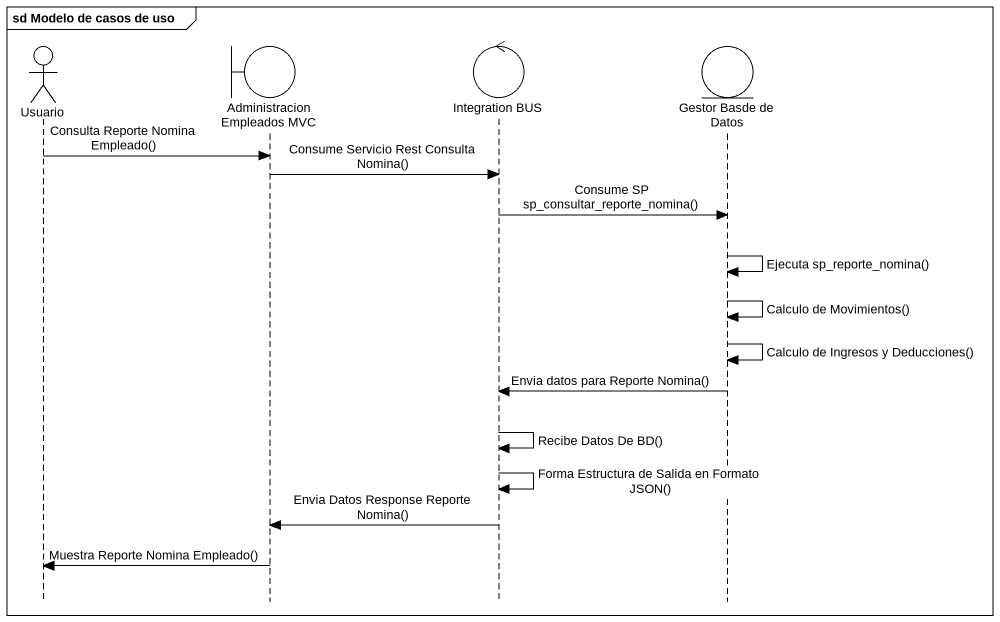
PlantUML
@startuml
mainframe sd Modelo de casos de uso
hide footbox
actor Usuario
boundary "Administracion Empleados MVC" as Administracion_Empleados_MVC
control "Integration BUS" as Integration_BUS
entity "Gestor Basde de Datos" as Gestor_Basde_de_Datos

Usuario -> Administracion_Empleados_MVC : Consulta Reporte Nomina Empleado()
Administracion_Empleados_MVC -> Integration_BUS : Consume Servicio Rest Consulta Nomina()
Integration_BUS -> Gestor_Basde_de_Datos : Consume SP sp_consultar_reporte_nomina()
Gestor_Basde_de_Datos -> Gestor_Basde_de_Datos : Ejecuta sp_reporte_nomina()
Gestor_Basde_de_Datos -> Gestor_Basde_de_Datos : Calculo de Movimientos()
Gestor_Basde_de_Datos -> Gestor_Basde_de_Datos : Calculo de Ingresos y Deducciones()
Gestor_Basde_de_Datos -> Integration_BUS : Envia datos para Reporte Nomina()
Integration_BUS -> Integration_BUS : Recibe Datos De BD()
Integration_BUS -> Integration_BUS : Forma Estructura de Salida en Formato JSON()
Integration_BUS -> Administracion_Empleados_MVC : Envia Datos Response Reporte Nomina()
Administracion_Empleados_MVC -> Usuario : Muestra Reporte Nomina Empleado()
@enduml
